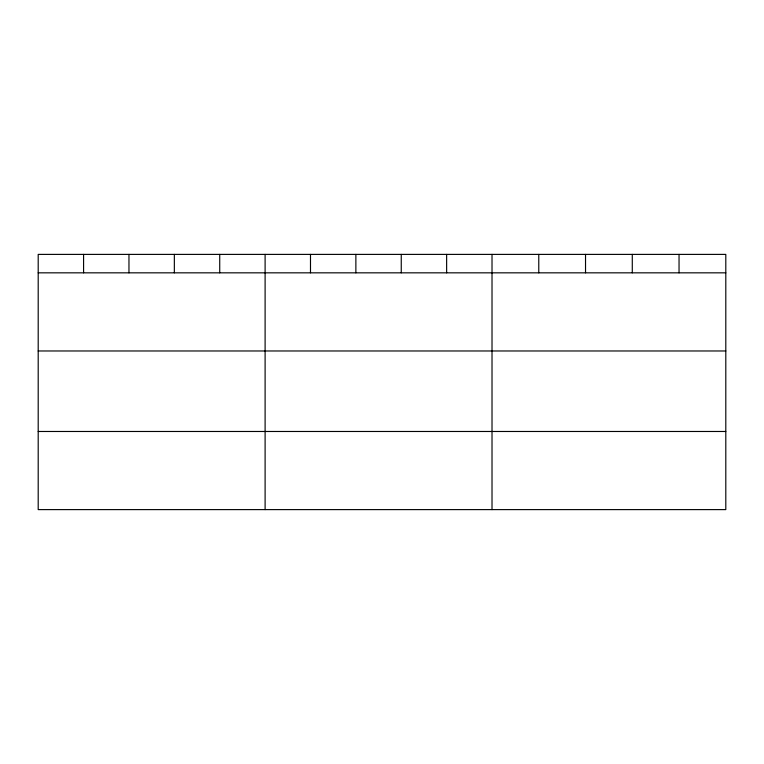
<?xml version="1.0" encoding="UTF-8"?>
<svg xmlns="http://www.w3.org/2000/svg" width="764" height="764" viewBox="0 0 764 764"><rect width="100%" height="100%" fill="white"/><g stroke="black" fill="none" stroke-linecap="round" stroke-linejoin="round"><path stroke-width="1.15" d="M725.8 272.834L725.8 509.607L38.2 509.607L38.2 254.393L725.8 254.393L725.8 272.834L38.2 272.834M38.2 350.972L725.8 350.972M38.2 431.479L725.8 431.479M679.043 254.393L679.043 272.834M632.286 254.393L632.286 272.834M585.53 254.393L585.53 272.834M538.773 254.393L538.773 272.834M492.016 254.393L492.016 509.607M446.634 254.393L446.634 272.834M401.253 254.393L401.253 272.834M355.871 254.393L355.871 272.834M310.49 254.393L310.49 272.834M265.108 254.393L265.108 509.607M219.726 254.393L219.726 272.834M174.345 254.393L174.345 272.834M128.963 254.393L128.963 272.834M83.582 254.393L83.582 272.834"/></g></svg>
